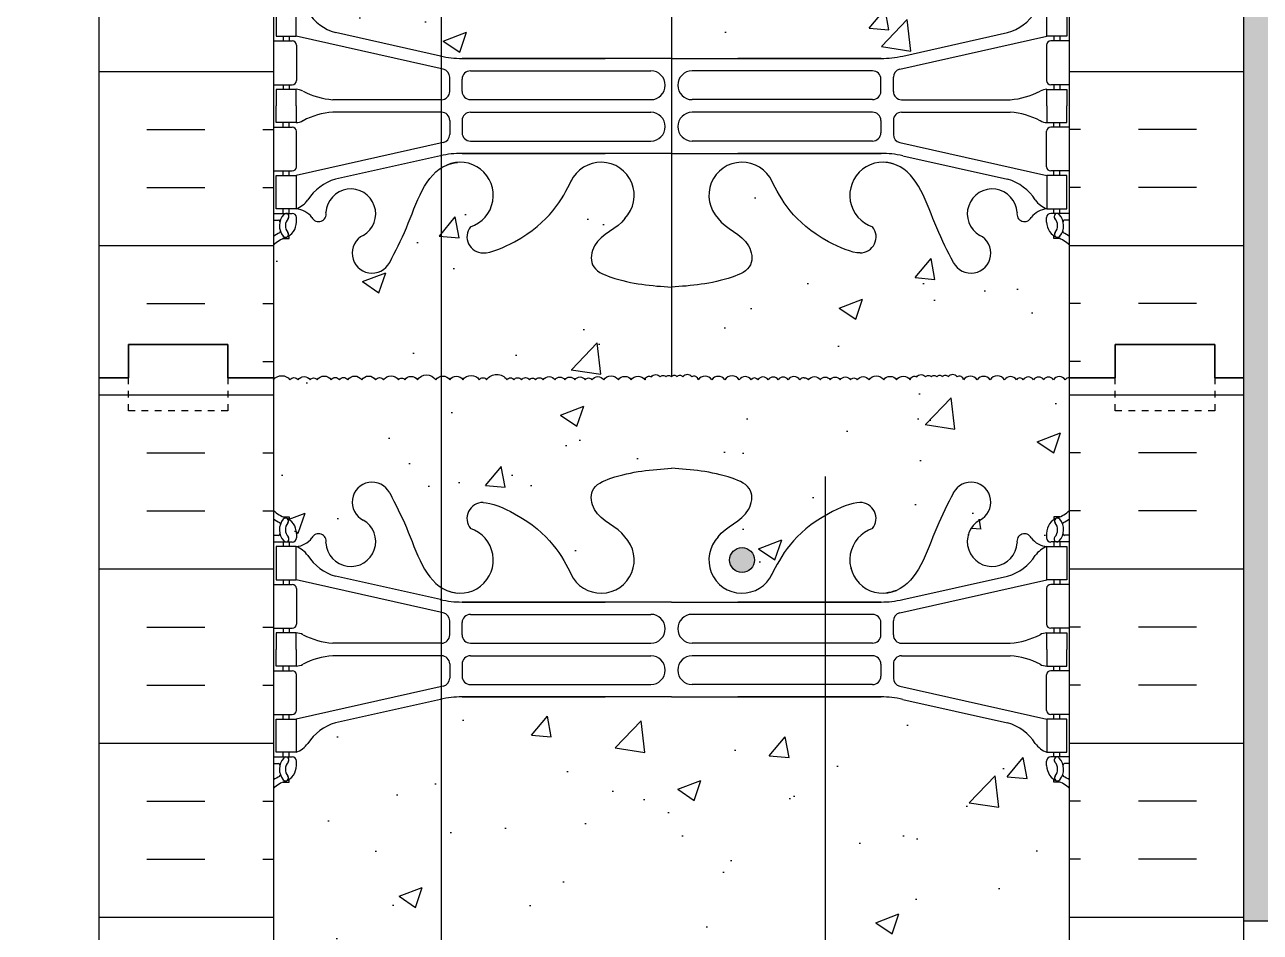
# Model space of a CAD drawing. Header units: inches. Extents: x 104.4 to 159.1, y -9.8 to 61.
# Drawn here: x 123.21 to 141.84, y 33.69 to 47.37 of the extents above; entities that cross this region are included whole.
import ezdxf

# ---------------------------------------------------------------- set-up
doc = ezdxf.new("R2010")
doc.units = ezdxf.units.IN
doc.header["$LTSCALE"] = 0.5
doc.header["$MEASUREMENT"] = 0
doc.linetypes.add('DASHED2', pattern=[0.375, 0.25, -0.125])
for name, color, linetype in [('HATCH', 12, 'Continuous'), ('line25', 2, 'Continuous'), ('LINE3', 3, 'Continuous'), ('LINE50', 5, 'Continuous'), ('LINE9', 9, 'Continuous'), ('TEXT', 4, 'Continuous'), ('Web_Edge', 9, 'Continuous')]:
    doc.layers.add(name, color=color, linetype=linetype)

# ---------------------------------------------------------------- blocks, each defined once
blk = doc.blocks.new('12-inch Hinge Pin Web')
at = {"layer": 'Web_Edge'}
for p, q in [((352.339, 197.85), (350.758, 198.203)), ((359.308, 197.85), (360.889, 198.203)), ((349.823, 198.078), (350.107, 198.078)), ((349.969, 198.148), (349.969, 198.078)), ((350.059, 198.148), (350.059, 198.078)), ((352.382, 197.652), (350.164, 198.148)), ((350.169, 198.016), (350.169, 197.481)), ((359.265, 197.652), (361.482, 198.148)), ((361.477, 198.016), (361.477, 197.481)), ((361.823, 198.078), (361.54, 198.078)), ((361.587, 198.148), (361.587, 198.078)), ((361.677, 198.148), (361.677, 198.078)), ((352.666, 197.814), (354.823, 197.814)), ((355.823, 197.814), (352.666, 197.814)), ((355.823, 197.814), (358.981, 197.814)), ((358.981, 197.814), (356.823, 197.814)), ((352.792, 197.627), (355.511, 197.627)), ((358.855, 197.627), (356.135, 197.627)), ((352.48, 197.317), (352.48, 197.53)), ((352.667, 197.318), (352.667, 197.502)), ((358.98, 197.318), (358.98, 197.502)), ((359.167, 197.317), (359.167, 197.53)), ((349.823, 197.418), (350.107, 197.418)), ((349.969, 197.418), (349.969, 197.348)), ((350.059, 197.418), (350.059, 197.348)), ((361.823, 197.418), (361.54, 197.418)), ((361.587, 197.418), (361.587, 197.348)), ((361.677, 197.418), (361.677, 197.348)), ((352.355, 197.192), (350.717, 197.192)), ((352.792, 197.193), (355.511, 197.193)), ((358.855, 197.193), (356.135, 197.193)), ((359.292, 197.192), (360.93, 197.192)), ((352.355, 197.004), (350.717, 197.004)), ((352.48, 196.879), (352.48, 196.667)), ((352.667, 196.878), (352.667, 196.694)), ((352.792, 197.003), (355.511, 197.003)), ((358.855, 197.003), (356.135, 197.003)), ((358.98, 196.878), (358.98, 196.694)), ((359.167, 196.879), (359.167, 196.667)), ((359.292, 197.004), (360.93, 197.004)), ((349.823, 196.778), (350.107, 196.778)), ((349.969, 196.778), (349.969, 196.848)), ((350.059, 196.778), (350.059, 196.848)), ((350.169, 196.181), (350.169, 196.716)), ((361.477, 196.181), (361.477, 196.716)), ((361.823, 196.778), (361.54, 196.778)), ((361.587, 196.778), (361.587, 196.848)), ((361.677, 196.778), (361.677, 196.848)), ((352.382, 196.545), (350.164, 196.048)), ((352.792, 196.569), (355.511, 196.569)), ((358.855, 196.569), (356.135, 196.569)), ((359.265, 196.545), (361.482, 196.048)), ((352.339, 196.347), (350.758, 195.994)), ((352.666, 196.383), (354.823, 196.383)), ((355.823, 196.383), (352.666, 196.383)), ((355.823, 196.383), (358.981, 196.383)), ((358.981, 196.383), (356.823, 196.383)), ((359.308, 196.347), (360.889, 195.994)), ((349.823, 196.118), (350.107, 196.118)), ((349.969, 196.048), (349.969, 196.118)), ((350.059, 196.048), (350.059, 196.118)), ((361.823, 196.118), (361.54, 196.118)), ((361.587, 196.048), (361.587, 196.118)), ((361.677, 196.048), (361.677, 196.118)), ((349.823, 195.478), (350.107, 195.478)), ((349.823, 195.378), (349.901, 195.378)), ((349.969, 195.478), (349.969, 195.548)), ((350.059, 195.478), (350.059, 195.548)), ((350.169, 195.348), (350.169, 195.416)), ((361.477, 195.348), (361.477, 195.416)), ((361.823, 195.478), (361.54, 195.478)), ((361.587, 195.478), (361.587, 195.548)), ((361.677, 195.478), (361.677, 195.548)), ((361.823, 195.378), (361.746, 195.378)), ((349.969, 195.099), (350.059, 195.099)), ((350.059, 195.099), (350.059, 195.141)), ((361.587, 195.099), (361.587, 195.141)), ((361.677, 195.099), (361.587, 195.099))]:
    blk.add_line(p, q, dxfattribs=at)
for points in [[(349.864, 198.148), (350.164, 198.148), (350.164, 198.648), (349.864, 198.648)], [(361.782, 198.148), (361.482, 198.148), (361.482, 198.648), (361.782, 198.648)], [(349.864, 196.048), (350.164, 196.048), (350.164, 195.548), (349.864, 195.548)], [(361.782, 196.048), (361.482, 196.048), (361.482, 195.548), (361.782, 195.548)]]:
    blk.add_lwpolyline(points, close=True, dxfattribs=at)
for points in [[(350.164, 197.098), (350.164, 197.348), (349.864, 197.348), (349.864, 197.098)], [(361.482, 197.098), (361.482, 197.348), (361.782, 197.348), (361.782, 197.098)], [(350.164, 197.098), (350.164, 196.848), (349.864, 196.848), (349.864, 197.098)], [(361.482, 197.098), (361.482, 196.848), (361.782, 196.848), (361.782, 197.098)]]:
    blk.add_lwpolyline(points, dxfattribs=at)
for centre, radius, start, end in [((350.965, 198.917), 0.743, 212.7919, 253.8107), ((360.682, 198.917), 0.743, 286.1893, 327.2081), ((350.107, 198.016), 0.0625, 0, 90), ((361.54, 198.016), 0.0625, 90, 180), ((352.666, 199.314), 1.5, 257.4135, 270), ((358.981, 199.314), 1.5, 270, 282.5865), ((352.355, 197.53), 0.125, 0, 77.3767), ((352.792, 197.502), 0.125, 90, 180), ((355.511, 197.41), 0.217, 270, 90), ((356.135, 197.41), 0.217, 90, 270), ((358.855, 197.502), 0.125, 0, 90), ((359.292, 197.53), 0.125, 102.6233, 180), ((350.107, 197.481), 0.0625, 270, 0), ((361.54, 197.481), 0.0625, 180, 270), ((350.16, 197.13), 0.219, 60.4937, 88.92), ((350.806, 198.359), 1.17, 242.6365, 265.6505), ((352.355, 197.317), 0.125, 270, 0), ((352.792, 197.318), 0.125, 180, 270), ((358.855, 197.318), 0.125, 270, 360), ((359.292, 197.317), 0.125, 180, 270), ((360.841, 198.359), 1.17, 274.3495, 297.3635), ((361.487, 197.13), 0.219, 91.08, 119.5063), ((350.16, 197.067), 0.219, 271.08, 299.5063), ((350.806, 195.837), 1.17, 94.3495, 117.3635), ((352.355, 196.879), 0.125, 0, 90), ((352.792, 196.878), 0.125, 90, 180), ((355.511, 196.786), 0.217, 270, 90), ((356.135, 196.786), 0.217, 90, 270), ((358.855, 196.878), 0.125, 0, 90), ((359.292, 196.879), 0.125, 90, 180), ((360.841, 195.837), 1.17, 62.6365, 85.6505), ((361.487, 197.067), 0.219, 240.4937, 268.92), ((350.107, 196.716), 0.0625, 0, 90), ((352.792, 196.694), 0.125, 180, 270), ((358.855, 196.694), 0.125, 270, 0), ((361.54, 196.716), 0.0625, 90, 180), ((352.355, 196.667), 0.125, 282.6233, 0), ((359.292, 196.667), 0.125, 180, 257.3767), ((352.666, 194.883), 1.5, 90, 102.5865), ((358.981, 194.883), 1.5, 77.4135, 90), ((350.107, 196.181), 0.0625, 270, 0), ((352.636, 195.75), 0.5, 288.2063, 113.7861), ((354.761, 195.75), 0.5, 315.8125, 155.181), ((356.886, 195.75), 0.5, 24.819, 224.1875), ((359.011, 195.75), 0.5, 66.2139, 251.7937), ((361.54, 196.181), 0.0625, 180, 270), ((350.965, 195.28), 0.743, 106.1893, 147.2081), ((360.682, 195.28), 0.743, 32.7919, 73.8107), ((350.989, 195.472), 0.375, 300.1325, 177.0763), ((360.657, 195.472), 0.375, 2.9237, 239.8675), ((350.042, 195.891), 0.364, 289.6613, 325.0225), ((361.605, 195.891), 0.364, 214.9775, 250.3387), ((349.902, 195.359), 0.0196, 344.5099, 90.5968), ((350.163, 195.294), 0.25, 137.5391, 219.8855), ((350.012, 195.432), 0.045, 317.5391, 137.5391), ((350.163, 195.294), 0.16, 137.5391, 219.9999), ((350.107, 195.416), 0.0625, 360, 90), ((350.127, 195.199), 0.352, 38.4669, 83.8709), ((350.504, 195.467), 0.113, 205.9431, 12.1844), ((361.143, 195.467), 0.113, 167.8156, 334.0569), ((361.52, 195.199), 0.352, 96.1291, 141.5331), ((361.54, 195.416), 0.0625, 90, 180), ((361.635, 195.432), 0.045, 42.4609, 222.4609), ((361.484, 195.294), 0.16, 320.0001, 42.4609), ((361.484, 195.294), 0.25, 320.1145, 42.4609), ((361.745, 195.359), 0.0196, 89.4032, 195.4901), ((349.907, 195.204), 0.021, 296.0043, 16.536), ((350.005, 195.163), 0.045, 220.8121, 38.552), ((349.919, 195.348), 0.25, 289.4712, 360), ((352.982, 195.125), 0.242, 141.7673, 270), ((358.665, 195.125), 0.242, 270, 38.2327), ((361.727, 195.348), 0.25, 180, 250.5288), ((361.641, 195.163), 0.045, 141.448, 319.1879), ((361.74, 195.204), 0.021, 163.464, 243.9957), ((350.169, 194.641), 0.6, 114.9252, 125.2168), ((350.169, 194.641), 0.5, 109.4712, 133.7891), ((351.309, 194.878), 0.3, 116.0575, 332.403), ((360.337, 194.878), 0.3, 207.597, 63.9425), ((361.477, 194.641), 0.5, 46.2109, 70.5288), ((361.477, 194.641), 0.6, 54.7832, 65.0748)]:
    blk.add_arc(centre, radius, start, end, dxfattribs=at)
for points in [[(352.667, 197.323), (352.667, 197.497)], [(358.98, 197.323), (358.98, 197.497)], [(352.667, 196.873), (352.667, 196.699)], [(358.98, 196.873), (358.98, 196.699)]]:
    blk.add_open_spline(points, degree=1, dxfattribs=at)
for points, knots in [([(351.575, 194.739), (351.661, 194.906), (351.914, 195.396), (352.128, 196.145), (352.538, 196.24), (352.595, 196.248)], [0, 0, 0, 0, 0.579211, 1.703896, 1.875321, 1.875321, 1.875321, 1.875321]), ([(360.072, 194.739), (359.986, 194.906), (359.733, 195.396), (359.519, 196.145), (359.109, 196.24), (359.052, 196.248)], [0, 0, 0, 0, 0.579211, 1.703896, 1.875321, 1.875321, 1.875321, 1.875321]), ([(352.982, 194.883), (353.103, 194.881), (353.937, 195.239), (354.176, 195.695), (354.317, 195.979)], [0.038125, 0.038125, 0.038125, 0.038125, 0.320663, 1.258119, 1.258119, 1.258119, 1.258119]), ([(358.665, 194.883), (358.544, 194.881), (357.71, 195.239), (357.471, 195.695), (357.33, 195.979)], [0.038125, 0.038125, 0.038125, 0.038125, 0.320663, 1.258119, 1.258119, 1.258119, 1.258119]), ([(355.119, 195.401), (355.012, 195.238), (354.652, 195.148), (354.575, 194.652), (355.123, 194.416), (355.527, 194.388), (355.823, 194.367)], [0.229407, 0.229407, 0.229407, 0.229407, 0.844432, 1.128849, 1.464331, 2.389004, 2.389004, 2.389004, 2.389004]), ([(356.527, 195.401), (356.635, 195.238), (356.995, 195.148), (357.072, 194.652), (356.524, 194.416), (356.12, 194.388), (355.823, 194.367)], [0.229407, 0.229407, 0.229407, 0.229407, 0.844432, 1.128849, 1.464331, 2.389004, 2.389004, 2.389004, 2.389004])]:
    blk.add_open_spline(points, degree=3, knots=knots, dxfattribs=at)

msp = doc.modelspace()

# ---------------------------------------------------------------- hatches: boundary and pattern name
at = {"layer": 'HATCH'}
h = msp.add_hatch(dxfattribs=at)
h.set_pattern_fill('INSUL', color=256, scale=7, style=0)
h.set_pattern_definition([(0, (-2799.1993, -354.9646), (0, 2.625), []), (0, (-2799.1993, -354.0896), (0, 2.625), [0.875, -0.875]), (0, (-2799.1993, -353.2146), (0, 2.625), [0.875, -0.875])])
h.paths.add_polyline_path([(124.337, 42.045), (124.775, 42.045), (124.775, 42.545), (126.275, 42.545), (126.275, 42.045), (126.962, 42.045), (126.962, 60.045), (126.275, 60.045), (126.275, 60.545), (124.775, 60.545), (124.775, 60.045), (124.337, 60.045)])
h = msp.add_hatch(dxfattribs=at)
h.set_pattern_fill('INSUL', color=256, scale=7, style=0)
h.set_pattern_definition([(180, (3065.124, -354.9646), (0, 2.625), []), (180, (3065.124, -354.0896), (0, 2.625), [0.875, -0.875]), (180, (3065.124, -353.2146), (0, 2.625), [0.875, -0.875])])
h.paths.add_polyline_path([(141.587, 42.045), (141.15, 42.045), (141.15, 42.545), (139.65, 42.545), (139.65, 42.045), (138.962, 42.045), (138.962, 60.045), (139.65, 60.045), (139.65, 60.545), (141.15, 60.545), (141.15, 60.045), (141.587, 60.045)])
h = msp.add_hatch(dxfattribs=at)
h.set_pattern_fill('AR-SAND', color=256, scale=0.25, style=0)
h.set_pattern_definition([(37.5, (84.2863, 4.79077), (-0.0157483, 0.481706), [0, -0.38, 0, -0.425, 0, -0.40625]), (7.5, (84.2863, 4.7908), (0.442444, 0.7055365), [0, -0.205, 0, -0.3425, 0, -0.13125]), (327.5, (83.9788, 4.79077), (0.7785355, 0.0014148), [0, -0.125, 0, -0.45, 0, -0.5875]), (317.5, (83.9788, 4.7908), (0.7515317, 0.219419), [0, -0.0625, 0, -0.295, 0, -0.3375])])
h.paths.add_polyline_path([(142.087, 60.045), (141.587, 60.045), (141.587, 42.045), (141.587, 33.857), (142.087, 33.857)])
h = msp.add_hatch(dxfattribs=at)
h.set_pattern_fill('AR-CONC', color=256, scale=0.5)
h.paths.add_polyline_path([(129.497, 55.201, 0.003341), (129.478, 55.197), (127.897, 54.844, 0.180914), (127.479, 54.533, -0.155529), (127.303, 54.399), (127.198, 54.399), (127.198, 54.329), (127.246, 54.329, -0.414214), (127.308, 54.266), (127.308, 54.199, -0.249069), (127.198, 53.992), (127.198, 53.95), (127.108, 53.95, 0.088416), (126.962, 53.853), (126.962, 48.237, 0.088416), (127.108, 48.14), (127.198, 48.14), (127.198, 48.098, -0.249069), (127.308, 47.891), (127.308, 47.824, -0.414214), (127.246, 47.761), (127.198, 47.761), (127.198, 47.691), (127.303, 47.691, -0.155529), (127.479, 47.557, 0.180914), (127.897, 47.246), (129.478, 46.893, 0.003341), (129.497, 46.889)])
h.paths.add_polyline_path([(132.962, 55.233), (129.804, 55.233, 0.051624), (129.497, 55.201), (129.497, 46.889, 0.051624), (129.804, 46.857), (131.962, 46.857), (132.962, 46.857)])
h.paths.add_polyline_path([(138.962, 53.853, 0.088416), (138.816, 53.95), (138.726, 53.95), (138.726, 53.992, -0.249069), (138.616, 54.199), (138.616, 54.266, -0.414214), (138.679, 54.329), (138.726, 54.329), (138.726, 54.399), (138.621, 54.399, -0.155529), (138.446, 54.533, 0.180914), (138.028, 54.844), (136.447, 55.197, 0.054974), (136.12, 55.233), (133.962, 55.233), (132.962, 55.233), (132.962, 46.857), (132.962, 46.857), (136.12, 46.857, 0.054974), (136.447, 46.893), (138.028, 47.246, 0.180914), (138.446, 47.557, -0.155529), (138.621, 47.691), (138.726, 47.691), (138.726, 47.761), (138.679, 47.761, -0.414214), (138.616, 47.824), (138.616, 47.891, -0.249069), (138.726, 48.098), (138.726, 48.14), (138.816, 48.14, 0.088416), (138.962, 48.237)])
h.paths.add_polyline_path([(129.497, 37.201, 0.003341), (129.478, 37.197), (127.897, 36.844, 0.180914), (127.479, 36.533, -0.155529), (127.303, 36.399), (127.198, 36.399), (127.198, 36.329), (127.246, 36.329, -0.414214), (127.308, 36.266), (127.308, 36.199, -0.249069), (127.198, 35.992), (127.198, 35.95), (127.108, 35.95, 0.088416), (126.962, 35.853), (126.962, 30.237, 0.088416), (127.108, 30.14), (127.198, 30.14), (127.198, 30.098, -0.249069), (127.308, 29.891), (127.308, 29.824, -0.414214), (127.246, 29.761), (127.198, 29.761), (127.198, 29.691), (127.303, 29.691, -0.155529), (127.479, 29.557, 0.180914), (127.897, 29.246), (129.478, 28.893, 0.003341), (129.497, 28.889)])
h.paths.add_polyline_path([(135.279, 37.233), (132.962, 37.233), (129.804, 37.233, 0.051624), (129.497, 37.201), (129.497, 28.889, 0.051624), (129.804, 28.857), (132.962, 28.857), (135.279, 28.857)])
h.paths.add_polyline_path([(138.962, 35.853, 0.088416), (138.816, 35.95), (138.726, 35.95), (138.726, 35.992, -0.249069), (138.616, 36.199), (138.616, 36.266, -0.414214), (138.679, 36.329), (138.726, 36.329), (138.726, 36.399), (138.621, 36.399, -0.168672), (138.435, 36.548, 0.17445), (138.028, 36.844), (136.447, 37.197, 0.054974), (136.12, 37.233), (135.279, 37.233), (135.279, 28.857), (136.12, 28.857, 0.054974), (136.447, 28.893), (138.028, 29.246, 0.17445), (138.435, 29.542, -0.168672), (138.621, 29.691), (138.726, 29.691), (138.726, 29.761), (138.679, 29.761, -0.414214), (138.616, 29.824), (138.616, 29.891, -0.028911), (138.618, 29.92), (136.087, 29.92), (135.587, 30.42), (135.587, 31.545), (136.087, 32.045), (138.962, 32.045)])
h = msp.add_hatch(dxfattribs=at)
h.set_pattern_fill('AR-CONC', color=256, scale=0.5)
edge = h.paths.add_edge_path()
edge.add_spline(control_points=[(129.497, 45.212), (129.226, 45.047), (129.039, 44.412), (128.8, 43.949), (128.714, 43.782)], knot_values=[0, 0, 0, 0, 1.032756, 1.611967, 1.611967, 1.611967, 1.611967], degree=3, periodic=0)
edge.add_arc((128.448, 43.921), 0.3, 116.0575, 333.0154, ccw=False)
edge.add_arc((128.128, 44.515), 0.375, 300.1325, 537.0763)
edge.add_arc((127.643, 44.51), 0.113, -154.0569, 12.1844, ccw=False)
edge.add_arc((127.266, 44.242), 0.352, 38.4669, 83.8709)
edge.add_line((127.303, 44.591), (127.198, 44.591))
edge.add_line((127.198, 44.591), (127.198, 44.521))
edge.add_line((127.198, 44.521), (127.246, 44.521))
edge.add_arc((127.246, 44.459), 0.0625, 0, 90, ccw=False)
edge.add_line((127.308, 44.459), (127.308, 44.391))
edge.add_arc((127.058, 44.391), 0.25, 304.0558, 360, ccw=False)
edge.add_line((127.198, 44.184), (127.198, 44.142))
edge.add_line((127.198, 44.142), (127.108, 44.142))
edge.add_arc((127.308, 43.684), 0.5, 113.5782, 133.7891)
edge.add_line((126.962, 44.045), (126.962, 42.779))
edge.add_line((126.962, 42.779), (128.439, 42.779))
edge.add_line((128.439, 42.779), (129.497, 42.779))
edge.add_line((129.497, 42.779), (129.497, 45.212))
h.paths.add_polyline_path([(129.497, 42.779), (128.439, 42.779), (126.962, 42.779), (126.962, 42.045), (126.962, 42.015, -0.484838), (127.211, 42.015, -0.520567), (127.332, 42.015, -0.520567), (127.516, 42.015, -0.520567), (127.62, 42.015, -0.520567), (127.83, 42.015, -0.520567), (127.956, 42.015, -0.520567), (128.082, 42.015, -0.520567), (128.292, 42.015, -0.520567), (128.502, 42.015, -0.520567), (128.623, 42.015, -0.520567), (128.848, 42.015, -0.520567), (128.943, 42.015, -0.520567), (129.131, 42.015, -0.520567), (129.409, 42.015, -0.209108), (129.497, 42.069)])
edge = h.paths.add_edge_path()
edge.add_spline(control_points=[(132.962, 43.41), (132.666, 43.431), (132.262, 43.459), (131.714, 43.695), (131.791, 44.191), (132.151, 44.281), (132.258, 44.444)], knot_values=[0.229407, 0.229407, 0.229407, 0.229407, 1.154076, 1.489558, 1.773975, 2.389, 2.389, 2.389, 2.389], degree=3, periodic=0)
edge.add_arc((131.9, 44.793), 0.5, 315.8125, 515.181)
edge.add_spline(control_points=[(131.446, 45.003), (131.307, 44.723), (131.061, 44.275), (130.242, 43.924), (130.121, 43.926)], knot_values=[0.038125, 0.038125, 0.038125, 0.038125, 0.95486, 1.237398, 1.237398, 1.237398, 1.237398], degree=3, periodic=0)
edge.add_arc((130.121, 44.168), 0.242, 141.7673, 270, ccw=False)
edge.add_arc((129.775, 44.793), 0.5, 288.2063, 454.7074)
edge.add_spline(control_points=[(129.734, 45.291), (129.677, 45.283), (129.623, 45.27), (129.573, 45.25)], knot_values=[1.703896, 1.703896, 1.703896, 1.703896, 1.875321, 1.875321, 1.875321, 1.875321], degree=3, periodic=0)
edge.add_spline(control_points=[(129.573, 45.25), (129.547, 45.24), (129.521, 45.227), (129.497, 45.212)], knot_values=[1.611967, 1.611967, 1.611967, 1.611967, 1.703896, 1.703896, 1.703896, 1.703896], degree=3, periodic=0)
edge.add_line((129.497, 45.212), (129.497, 42.779))
edge.add_line((129.497, 42.779), (129.497, 42.069))
edge.add_arc((129.514, 41.942), 0.128, 35, 97.7567, ccw=False)
edge.add_arc((129.719, 41.945), 0.122, 35, 145, ccw=False)
edge.add_arc((129.942, 41.929), 0.151, 35, 145, ccw=False)
edge.add_arc((130.12, 41.977), 0.0672, 35, 145, ccw=False)
edge.add_arc((130.329, 41.908), 0.187, 35, 145, ccw=False)
edge.add_arc((130.534, 41.979), 0.064, 35, 145, ccw=False)
edge.add_arc((130.644, 41.975), 0.0705, 35, 145, ccw=False)
edge.add_arc((130.762, 41.973), 0.0737, 35, 145, ccw=False)
edge.add_arc((130.867, 41.984), 0.0544, 35, 145, ccw=False)
edge.add_arc((130.97, 41.975), 0.0705, 35, 145, ccw=False)
edge.add_arc((131.117, 41.953), 0.109, 35, 145, ccw=False)
edge.add_arc((131.279, 41.964), 0.0897, 35, 145, ccw=False)
edge.add_arc((131.429, 41.962), 0.0929, 35, 145, ccw=False)
edge.add_arc((131.584, 41.96), 0.0961, 35, 145, ccw=False)
edge.add_arc((131.712, 41.98), 0.0608, 35, 145, ccw=False)
edge.add_arc((131.851, 41.953), 0.109, 35, 145, ccw=False)
edge.add_arc((132.05, 41.938), 0.134, 35, 145, ccw=False)
edge.add_arc((132.258, 41.947), 0.118, 35, 145, ccw=False)
edge.add_arc((132.457, 41.944), 0.125, 35, 145, ccw=False)
edge.add_arc((132.624, 42.001), 0.0661, 57.9004, 167.9004, ccw=False)
edge.add_arc((132.725, 42.011), 0.0801, 35, 145, ccw=False)
edge.add_arc((132.835, 42.026), 0.0544, 35, 145, ccw=False)
edge.add_arc((132.921, 42.028), 0.0506, 35.0081, 145, ccw=False)
edge.add_line((132.962, 42.057), (132.962, 43.41))
edge = h.paths.add_edge_path()
edge.add_arc((138.616, 43.684), 0.5, 46.2109, 66.4218)
edge.add_line((138.816, 44.142), (138.726, 44.142))
edge.add_line((138.726, 44.142), (138.726, 44.184))
edge.add_arc((138.866, 44.391), 0.25, 180, 235.9442, ccw=False)
edge.add_line((138.616, 44.391), (138.616, 44.459))
edge.add_arc((138.679, 44.459), 0.0625, 90, 180, ccw=False)
edge.add_line((138.679, 44.521), (138.726, 44.521))
edge.add_line((138.726, 44.521), (138.726, 44.591))
edge.add_line((138.726, 44.591), (138.621, 44.591))
edge.add_arc((138.659, 44.242), 0.352, 96.1291, 141.5331)
edge.add_arc((138.282, 44.51), 0.113, 167.8156, 334.0569, ccw=False)
edge.add_arc((137.796, 44.515), 0.375, 2.9237, 239.8675)
edge.add_arc((137.476, 43.921), 0.3, -152.403, 63.9425, ccw=False)
edge.add_spline(control_points=[(137.211, 43.782), (137.125, 43.949), (136.872, 44.439), (136.677, 45.12), (136.351, 45.25)], knot_values=[0, 0, 0, 0, 0.579211, 1.703896, 1.703896, 1.703896, 1.703896], degree=3, periodic=0)
edge.add_spline(control_points=[(136.351, 45.25), (136.302, 45.27), (136.248, 45.283), (136.191, 45.291)], knot_values=[1.703896, 1.703896, 1.703896, 1.703896, 1.875321, 1.875321, 1.875321, 1.875321], degree=3, periodic=0)
edge.add_arc((136.15, 44.793), 0.5, 85.2926, 251.7937)
edge.add_arc((135.803, 44.168), 0.242, -90, 38.2327, ccw=False)
edge.add_spline(control_points=[(135.803, 43.926), (135.683, 43.924), (134.863, 44.275), (134.618, 44.723), (134.479, 45.003)], knot_values=[0.038125, 0.038125, 0.038125, 0.038125, 0.320663, 1.237398, 1.237398, 1.237398, 1.237398], degree=3, periodic=0)
edge.add_arc((134.025, 44.793), 0.5, 24.819, 224.1875)
edge.add_spline(control_points=[(133.666, 44.444), (133.774, 44.281), (134.134, 44.191), (134.211, 43.695), (133.662, 43.459), (133.259, 43.431), (132.962, 43.41)], knot_values=[0.229407, 0.229407, 0.229407, 0.229407, 0.844432, 1.128849, 1.464331, 2.389004, 2.389004, 2.389004, 2.389004], degree=3, periodic=0)
edge.add_line((132.962, 43.41), (132.962, 42.057))
edge.add_arc((133.004, 42.028), 0.0506, 35, 145.0081, ccw=False)
edge.add_arc((133.09, 42.026), 0.0544, 35, 145, ccw=False)
edge.add_arc((133.2, 42.011), 0.0801, 35, 145, ccw=False)
edge.add_arc((133.301, 42.001), 0.0661, 12.0996, 122.0996, ccw=False)
edge.add_arc((133.468, 41.944), 0.125, 35, 145, ccw=False)
edge.add_arc((133.667, 41.947), 0.118, 35, 145, ccw=False)
edge.add_arc((133.874, 41.938), 0.134, 35, 145, ccw=False)
edge.add_arc((134.074, 41.953), 0.109, 35, 145, ccw=False)
edge.add_arc((134.213, 41.98), 0.0608, 35, 145, ccw=False)
edge.add_arc((134.341, 41.96), 0.0961, 35, 145, ccw=False)
edge.add_arc((134.496, 41.962), 0.0929, 35, 145, ccw=False)
edge.add_arc((134.645, 41.964), 0.0897, 35, 145, ccw=False)
edge.add_arc((134.808, 41.953), 0.109, 35, 145, ccw=False)
edge.add_arc((134.955, 41.975), 0.0705, 84.0037, 145, ccw=False)
edge.add_arc((134.97, 41.975), 0.0705, 35, 95.9963, ccw=False)
edge.add_arc((135.117, 41.953), 0.109, 35, 145, ccw=False)
edge.add_arc((135.279, 41.964), 0.0897, 35, 145, ccw=False)
edge.add_arc((135.429, 41.962), 0.0929, 35, 145, ccw=False)
edge.add_arc((135.584, 41.96), 0.0961, 35, 145, ccw=False)
edge.add_arc((135.712, 41.98), 0.0608, 35, 145, ccw=False)
edge.add_arc((135.851, 41.953), 0.109, 35, 145, ccw=False)
edge.add_arc((136.05, 41.938), 0.134, 35, 145, ccw=False)
edge.add_arc((136.258, 41.947), 0.118, 35, 145, ccw=False)
edge.add_arc((136.457, 41.944), 0.125, 35, 145, ccw=False)
edge.add_arc((136.624, 42.001), 0.0661, 57.9004, 167.9004, ccw=False)
edge.add_arc((136.725, 42.011), 0.0801, 35, 145, ccw=False)
edge.add_arc((136.835, 42.026), 0.0544, 35, 145, ccw=False)
edge.add_arc((136.921, 42.028), 0.0506, 35, 145, ccw=False)
edge.add_arc((137.004, 42.028), 0.0506, 35, 145, ccw=False)
edge.add_arc((137.09, 42.026), 0.0544, 35, 145, ccw=False)
edge.add_arc((137.2, 42.011), 0.0801, 35, 145, ccw=False)
edge.add_arc((137.301, 42.001), 0.0661, 12.0996, 122.0996, ccw=False)
edge.add_arc((137.468, 41.944), 0.125, 35, 145, ccw=False)
edge.add_arc((137.667, 41.947), 0.118, 35, 145, ccw=False)
edge.add_arc((137.874, 41.938), 0.134, 35, 145, ccw=False)
edge.add_arc((138.074, 41.953), 0.109, 35, 145, ccw=False)
edge.add_arc((138.213, 41.98), 0.0608, 35, 145, ccw=False)
edge.add_arc((138.341, 41.96), 0.0961, 35, 145, ccw=False)
edge.add_arc((138.496, 41.962), 0.0929, 35, 145, ccw=False)
edge.add_arc((138.645, 41.964), 0.0897, 35, 145, ccw=False)
edge.add_arc((138.808, 41.953), 0.109, 35, 145, ccw=False)
edge.add_arc((138.955, 41.975), 0.0705, 84.0037, 145, ccw=False)
edge.add_line((138.962, 42.045), (138.962, 44.045))
h = msp.add_hatch(dxfattribs=at)
h.set_pattern_fill('INSUL', color=256, scale=7, style=0)
h.set_pattern_definition([(0, (-2799.1993, -372.9646), (0, 2.625), []), (0, (-2799.1993, -372.0896), (0, 2.625), [0.875, -0.875]), (0, (-2799.1993, -371.2146), (0, 2.625), [0.875, -0.875])])
h.paths.add_polyline_path([(124.337, 24.045), (124.775, 24.045), (124.775, 24.545), (126.275, 24.545), (126.275, 24.045), (126.962, 24.045), (126.962, 42.045), (126.275, 42.045), (126.275, 42.545), (124.775, 42.545), (124.775, 42.045), (124.337, 42.045)])
h = msp.add_hatch(dxfattribs=at)
h.set_pattern_fill('INSUL', color=256, scale=7, style=0)
h.set_pattern_definition([(180, (3065.124, -372.9646), (0, 2.625), []), (180, (3065.124, -372.0896), (0, 2.625), [0.875, -0.875]), (180, (3065.124, -371.2146), (0, 2.625), [0.875, -0.875])])
h.paths.add_polyline_path([(138.962, 32.045), (141.587, 32.045), (141.587, 42.045), (141.15, 42.045), (141.15, 42.545), (139.65, 42.545), (139.65, 42.045), (138.962, 42.045)])
h = msp.add_hatch(dxfattribs=at)
h.set_pattern_fill('AR-CONC', color=256, scale=0.5)
edge = h.paths.add_edge_path()
edge.add_arc((129.514, 41.942), 0.128, 97.7567, 145)
edge.add_arc((129.27, 41.918), 0.17, 35, 145)
edge.add_arc((129.037, 41.949), 0.115, 35, 145)
edge.add_arc((128.895, 41.982), 0.0576, 35, 145)
edge.add_arc((128.735, 41.936), 0.138, 35, 145)
edge.add_arc((128.562, 41.973), 0.0737, 35, 145)
edge.add_arc((128.397, 41.942), 0.128, 35, 145)
edge.add_arc((128.187, 41.942), 0.128, 35, 145)
edge.add_arc((128.019, 41.971), 0.0769, 35, 145)
edge.add_arc((127.893, 41.971), 0.0769, 35, 145)
edge.add_arc((127.725, 41.942), 0.128, 35, 145)
edge.add_arc((127.568, 41.979), 0.064, 35, 145)
edge.add_arc((127.424, 41.951), 0.112, 35, 145)
edge.add_arc((127.272, 41.973), 0.0737, 35, 145)
edge.add_arc((127.087, 41.917), 0.159, 38.2683, 141.7317)
edge.add_line((126.962, 42.015), (126.962, 40.045))
edge.add_arc((127.308, 40.406), 0.5, 226.2109, 246.4218)
edge.add_line((127.108, 39.948), (127.198, 39.948))
edge.add_line((127.198, 39.948), (127.198, 39.906))
edge.add_arc((127.058, 39.699), 0.25, 0, 55.9442, ccw=False)
edge.add_line((127.308, 39.699), (127.308, 39.631))
edge.add_arc((127.246, 39.631), 0.0625, -90, 0, ccw=False)
edge.add_line((127.246, 39.569), (127.198, 39.569))
edge.add_line((127.198, 39.569), (127.198, 39.499))
edge.add_line((127.198, 39.499), (127.303, 39.499))
edge.add_arc((127.266, 39.848), 0.352, 276.1291, 321.5331)
edge.add_arc((127.643, 39.58), 0.113, -12.1844, 154.0569, ccw=False)
edge.add_arc((128.128, 39.575), 0.375, 182.9237, 419.8675)
edge.add_arc((128.448, 40.169), 0.3, 27.597, 243.9425, ccw=False)
edge.add_spline(control_points=[(128.714, 40.308), (128.8, 40.141), (129.039, 39.678), (129.226, 39.043), (129.497, 38.878)], knot_values=[0, 0, 0, 0, 0.579211, 1.611967, 1.611967, 1.611967, 1.611967], degree=3, periodic=0)
edge.add_line((129.497, 38.878), (129.497, 42.069))
edge = h.paths.add_edge_path()
edge.add_arc((138.955, 41.975), 0.0705, 84.0037, 145)
edge.add_arc((138.808, 41.953), 0.109, 35, 145)
edge.add_arc((138.645, 41.964), 0.0897, 35, 145)
edge.add_arc((138.496, 41.962), 0.0929, 35, 145)
edge.add_arc((138.341, 41.96), 0.0961, 35, 145)
edge.add_arc((138.213, 41.98), 0.0608, 35, 145)
edge.add_arc((138.074, 41.953), 0.109, 35, 145)
edge.add_arc((137.874, 41.938), 0.134, 35, 145)
edge.add_arc((137.667, 41.947), 0.118, 35, 145)
edge.add_arc((137.468, 41.944), 0.125, 35, 145)
edge.add_arc((137.301, 42.001), 0.0661, 12.0996, 122.0996)
edge.add_arc((137.2, 42.011), 0.0801, 35, 145)
edge.add_arc((137.09, 42.026), 0.0544, 35, 145)
edge.add_arc((137.004, 42.028), 0.0506, 35, 145)
edge.add_arc((136.921, 42.028), 0.0506, 35, 145)
edge.add_arc((136.835, 42.026), 0.0544, 35, 145)
edge.add_arc((136.725, 42.011), 0.0801, 35, 145)
edge.add_arc((136.624, 42.001), 0.0661, 57.9004, 167.9004)
edge.add_arc((136.457, 41.944), 0.125, 35, 145)
edge.add_arc((136.258, 41.947), 0.118, 35, 145)
edge.add_arc((136.05, 41.938), 0.134, 35, 145)
edge.add_arc((135.851, 41.953), 0.109, 35, 145)
edge.add_arc((135.712, 41.98), 0.0608, 35, 145)
edge.add_arc((135.584, 41.96), 0.0961, 35, 145)
edge.add_arc((135.429, 41.962), 0.0929, 35, 145)
edge.add_arc((135.279, 41.964), 0.0897, 35, 145)
edge.add_arc((135.117, 41.953), 0.109, 35, 145)
edge.add_arc((134.97, 41.975), 0.0705, 35, 95.9963)
edge.add_arc((134.955, 41.975), 0.0705, 84.0037, 145)
edge.add_arc((134.808, 41.953), 0.109, 35, 145)
edge.add_arc((134.645, 41.964), 0.0897, 35, 145)
edge.add_arc((134.496, 41.962), 0.0929, 35, 145)
edge.add_arc((134.341, 41.96), 0.0961, 35, 145)
edge.add_arc((134.213, 41.98), 0.0608, 35, 145)
edge.add_arc((134.074, 41.953), 0.109, 35, 145)
edge.add_arc((133.874, 41.938), 0.134, 35, 145)
edge.add_arc((133.667, 41.947), 0.118, 35, 145)
edge.add_arc((133.468, 41.944), 0.125, 35, 145)
edge.add_arc((133.301, 42.001), 0.0661, 12.0996, 122.0996)
edge.add_arc((133.2, 42.011), 0.0801, 35, 145)
edge.add_arc((133.09, 42.026), 0.0544, 35, 145)
edge.add_arc((133.004, 42.028), 0.0506, 35, 145.0081)
edge.add_line((132.962, 42.057), (132.962, 42.057))
edge.add_arc((132.921, 42.028), 0.0506, 35.0081, 145)
edge.add_arc((132.835, 42.026), 0.0544, 35, 145)
edge.add_arc((132.725, 42.011), 0.0801, 35, 145)
edge.add_arc((132.624, 42.001), 0.0661, 57.9004, 167.9004)
edge.add_arc((132.457, 41.944), 0.125, 35, 145)
edge.add_arc((132.258, 41.947), 0.118, 35, 145)
edge.add_arc((132.05, 41.938), 0.134, 35, 145)
edge.add_arc((131.851, 41.953), 0.109, 35, 145)
edge.add_arc((131.712, 41.98), 0.0608, 35, 145)
edge.add_arc((131.584, 41.96), 0.0961, 35, 145)
edge.add_arc((131.429, 41.962), 0.0929, 35, 145)
edge.add_arc((131.279, 41.964), 0.0897, 35, 145)
edge.add_arc((131.117, 41.953), 0.109, 35, 145)
edge.add_arc((130.97, 41.975), 0.0705, 35, 145)
edge.add_arc((130.867, 41.984), 0.0544, 35, 145)
edge.add_arc((130.762, 41.973), 0.0737, 35, 145)
edge.add_arc((130.644, 41.975), 0.0705, 35, 145)
edge.add_arc((130.534, 41.979), 0.064, 35, 145)
edge.add_arc((130.329, 41.908), 0.187, 35, 145)
edge.add_arc((130.12, 41.977), 0.0672, 35, 145)
edge.add_arc((129.942, 41.929), 0.151, 35, 145)
edge.add_arc((129.719, 41.945), 0.122, 35, 145)
edge.add_arc((129.514, 41.942), 0.128, 35, 97.7567)
edge.add_line((129.497, 42.069), (129.497, 38.878))
edge.add_spline(control_points=[(129.497, 38.878), (129.521, 38.863), (129.547, 38.85), (129.573, 38.84)], knot_values=[1.611967, 1.611967, 1.611967, 1.611967, 1.703896, 1.703896, 1.703896, 1.703896], degree=3, periodic=0)
edge.add_spline(control_points=[(129.573, 38.84), (129.623, 38.82), (129.677, 38.807), (129.734, 38.799)], knot_values=[1.703896, 1.703896, 1.703896, 1.703896, 1.875321, 1.875321, 1.875321, 1.875321], degree=3, periodic=0)
edge.add_arc((129.775, 39.297), 0.5, 265.2926, 431.7937)
edge.add_arc((130.121, 39.922), 0.242, 90, 218.2327, ccw=False)
edge.add_spline(control_points=[(130.121, 40.164), (130.242, 40.166), (131.061, 39.815), (131.307, 39.367), (131.446, 39.087)], knot_values=[0.038125, 0.038125, 0.038125, 0.038125, 0.320663, 1.237398, 1.237398, 1.237398, 1.237398], degree=3, periodic=0)
edge.add_arc((131.9, 39.297), 0.5, 204.819, 404.1875)
edge.add_spline(control_points=[(132.258, 39.646), (132.151, 39.809), (131.791, 39.899), (131.714, 40.395), (132.262, 40.631), (132.666, 40.659), (132.962, 40.68)], knot_values=[0.229407, 0.229407, 0.229407, 0.229407, 0.844432, 1.128849, 1.464331, 2.389004, 2.389004, 2.389004, 2.389004], degree=3, periodic=0)
edge.add_spline(control_points=[(132.962, 40.68), (133.259, 40.659), (133.662, 40.631), (134.211, 40.395), (134.134, 39.899), (133.774, 39.809), (133.666, 39.646)], knot_values=[0.229407, 0.229407, 0.229407, 0.229407, 1.15408, 1.489562, 1.773979, 2.389004, 2.389004, 2.389004, 2.389004], degree=3, periodic=0)
edge.add_arc((134.025, 39.297), 0.5, 135.8125, 335.181)
edge.add_spline(control_points=[(134.479, 39.087), (134.614, 39.358), (134.793, 39.687), (135.279, 39.967)], knot_values=[0.350289, 0.350289, 0.350289, 0.350289, 1.237398, 1.237398, 1.237398, 1.237398], degree=3, periodic=0)
edge.add_spline(control_points=[(135.279, 39.967), (135.295, 39.977), (135.469, 40.074), (135.683, 40.166), (135.803, 40.164)], knot_values=[0.038125, 0.038125, 0.038125, 0.038125, 0.067751, 0.350289, 0.350289, 0.350289, 0.350289], degree=3, periodic=0)
edge.add_arc((135.803, 39.922), 0.242, -38.2327, 90, ccw=False)
edge.add_arc((136.15, 39.297), 0.5, 108.2063, 274.7074)
edge.add_spline(control_points=[(136.191, 38.799), (136.248, 38.807), (136.302, 38.82), (136.351, 38.84)], knot_values=[1.703896, 1.703896, 1.703896, 1.703896, 1.875321, 1.875321, 1.875321, 1.875321], degree=3, periodic=0)
edge.add_spline(control_points=[(136.351, 38.84), (136.677, 38.97), (136.872, 39.651), (137.125, 40.141), (137.211, 40.308)], knot_values=[0, 0, 0, 0, 1.124685, 1.703896, 1.703896, 1.703896, 1.703896], degree=3, periodic=0)
edge.add_arc((137.476, 40.169), 0.3, -63.9425, 153.031, ccw=False)
edge.add_arc((137.796, 39.575), 0.375, 120.1325, 357.0763)
edge.add_arc((138.282, 39.58), 0.113, 25.9431, 192.1844, ccw=False)
edge.add_arc((138.659, 39.848), 0.352, 218.4669, 263.8709)
edge.add_line((138.621, 39.499), (138.726, 39.499))
edge.add_line((138.726, 39.499), (138.726, 39.569))
edge.add_line((138.726, 39.569), (138.679, 39.569))
edge.add_arc((138.679, 39.631), 0.0625, 180, 270, ccw=False)
edge.add_line((138.616, 39.631), (138.616, 39.699))
edge.add_arc((138.866, 39.699), 0.25, 124.0558, 180, ccw=False)
edge.add_line((138.726, 39.906), (138.726, 39.948))
edge.add_line((138.726, 39.948), (138.816, 39.948))
edge.add_arc((138.616, 40.406), 0.5, 293.5782, 313.7891)
edge.add_line((138.962, 40.045), (138.962, 42.045))
h.paths.add_polyline_path([(134.212, 39.297, -1), (133.837, 39.297, -1)], flags=16)
at = {"layer": 'LINE3'}
msp.add_hatch(color=256, dxfattribs=at).paths.add_polyline_path([(133.837, 39.297, 1), (134.212, 39.297, 1)])

# ---------------------------------------------------------------- linework, layer by layer
at = {"layer": 'HATCH'}
for points in [[(126.962, 42.015, -0.484838), (127.211, 42.015, -0.520567), (127.332, 42.015, -0.520567), (127.516, 42.015, -0.520567), (127.62, 42.015, -0.520567), (127.83, 42.015, -0.520567), (127.956, 42.015, -0.520567), (128.082, 42.015, -0.520567), (128.292, 42.015, -0.520567), (128.502, 42.015, -0.520567), (128.623, 42.015, -0.520567), (128.848, 42.015, -0.520567), (128.943, 42.015, -0.520567), (129.131, 42.015, -0.520567), (129.409, 42.015, -0.520567), (129.619, 42.015, -0.520567), (129.819, 42.015, -0.520567), (130.065, 42.015, -0.520567), (130.175, 42.015, -0.520567), (130.482, 42.015, -0.520567), (130.587, 42.015, -0.520567), (130.702, 42.015, -0.520567), (130.823, 42.015, -0.520567), (130.912, 42.015, -0.520567), (131.027, 42.015, -0.520567), (131.206, 42.015, -0.520567), (131.353, 42.015, -0.520567), (131.505, 42.015, -0.520567), (131.662, 42.015, -0.520567), (131.762, 42.015, -0.520567), (131.94, 42.015, -0.520567), (132.161, 42.015, -0.520567), (132.355, 42.015, -0.520567), (132.559, 42.015, -0.520567), (132.659, 42.057, -0.520567), (132.79, 42.057, -0.520567), (132.879, 42.057, -0.520567), (132.962, 42.057)], [(134.962, 42.045, 0.272614), (134.897, 42.015, 0.520567), (134.719, 42.015, 0.520567), (134.572, 42.015, 0.520567), (134.42, 42.015, 0.520567), (134.262, 42.015, 0.520567), (134.163, 42.015, 0.520567), (133.984, 42.015, 0.520567), (133.764, 42.015, 0.520567), (133.57, 42.015, 0.520567), (133.365, 42.015, 0.520567), (133.266, 42.057, 0.520567), (133.134, 42.057, 0.520567), (133.045, 42.057, 0.520567), (132.962, 42.057)], [(134.962, 42.045, -0.272614), (135.027, 42.015, -0.520567), (135.206, 42.015, -0.520567), (135.353, 42.015, -0.520567), (135.505, 42.015, -0.520567), (135.662, 42.015, -0.520567), (135.762, 42.015, -0.520567), (135.94, 42.015, -0.520567), (136.161, 42.015, -0.520567), (136.355, 42.015, -0.520567), (136.559, 42.015, -0.520567), (136.659, 42.057, -0.520567), (136.79, 42.057, -0.520567), (136.879, 42.057, -0.520567), (136.962, 42.057)], [(138.962, 42.045, 0.272614), (138.897, 42.015, 0.520567), (138.719, 42.015, 0.520567), (138.572, 42.015, 0.520567), (138.42, 42.015, 0.520567), (138.262, 42.015, 0.520567), (138.163, 42.015, 0.520567), (137.984, 42.015, 0.520567), (137.764, 42.015, 0.520567), (137.57, 42.015, 0.520567), (137.365, 42.015, 0.520567), (137.266, 42.057, 0.520567), (137.134, 42.057, 0.520567), (137.045, 42.057, 0.520567), (136.962, 42.057)]]:
    msp.add_lwpolyline(points, format="xyb", dxfattribs=at)
at = {"layer": 'line25'}
for p, q in [((126.962, 60.045), (126.962, 42.045)), ((138.962, 42.045), (138.962, 60.045)), ((126.962, 42.045), (126.962, 24.045)), ((138.962, 18.42), (138.962, 42.045))]:
    msp.add_line(p, q, dxfattribs=at)
at = {"layer": 'LINE3'}
for p, q in [((132.962, 60.033), (132.962, 42.057)), ((129.497, 22.951), (129.497, 59.865)), ((135.279, 40.554), (135.279, 6.045))]:
    msp.add_line(p, q, dxfattribs=at)
msp.add_circle((134.025, 39.297), 0.188, dxfattribs=at)
at = {"layer": 'LINE50'}
for p, q in [((124.337, 42.045), (124.337, 60.045)), ((141.587, 42.045), (141.587, 60.045)), ((124.337, 24.045), (124.337, 42.045)), ((141.587, 24.045), (141.587, 42.045))]:
    msp.add_line(p, q, dxfattribs=at)
for points in [[(124.337, 42.045), (124.775, 42.045), (124.775, 42.545), (126.275, 42.545), (126.275, 42.045), (126.962, 42.045)], [(126.962, 42.045), (126.275, 42.045), (126.275, 42.545), (124.775, 42.545), (124.775, 42.045), (124.337, 42.045)], [(141.587, 42.045), (141.15, 42.045), (141.15, 42.545), (139.65, 42.545), (139.65, 42.045), (138.962, 42.045)], [(138.962, 42.045), (139.65, 42.045), (139.65, 42.545), (141.15, 42.545), (141.15, 42.045), (141.587, 42.045)]]:
    msp.add_lwpolyline(points, dxfattribs=at)
at = {"layer": 'LINE9'}
msp.add_line((141.587, 33.857), (156.738, 33.857), dxfattribs=at)
at = {"layer": 'LINE9', "linetype": 'DASHED2', "ltscale": 0.15}
for points in [[(126.275, 42.045), (126.275, 42.045), (126.275, 41.545), (124.775, 41.545), (124.775, 42.045), (124.775, 42.045)], [(141.15, 42.045), (141.15, 42.045), (141.15, 41.545), (139.65, 41.545), (139.65, 42.045), (139.65, 42.045)]]:
    msp.add_lwpolyline(points, dxfattribs=at)
at = {"layer": 'TEXT'}
msp.add_lwpolyline([(129.519, 42.779, 0, 0.36, 0), (128.439, 42.779, 0, 0, 0), (117.088, 42.779, 0, 0, 0)], format="xyseb", dxfattribs=at)
at = {"layer": 'Web_Edge'}
for p, q in [((127.108, 39.948), (127.198, 39.948)), ((127.198, 39.948), (127.198, 39.906)), ((138.816, 39.948), (138.726, 39.948)), ((138.726, 39.948), (138.726, 39.906)), ((127.308, 39.699), (127.308, 39.631)), ((138.616, 39.699), (138.616, 39.631)), ((126.962, 39.669), (127.04, 39.669)), ((126.962, 39.569), (127.246, 39.569)), ((127.108, 39.569), (127.108, 39.499)), ((127.198, 39.569), (127.198, 39.499)), ((138.962, 39.569), (138.679, 39.569)), ((138.726, 39.569), (138.726, 39.499)), ((138.816, 39.569), (138.816, 39.499)), ((138.962, 39.669), (138.884, 39.669)), ((126.962, 38.929), (127.246, 38.929)), ((127.108, 38.999), (127.108, 38.929)), ((127.198, 38.999), (127.198, 38.929)), ((129.521, 38.502), (127.303, 38.999)), ((129.478, 38.7), (127.897, 39.053)), ((136.404, 38.502), (138.621, 38.999)), ((136.447, 38.7), (138.028, 39.053)), ((138.962, 38.929), (138.679, 38.929)), ((138.726, 38.999), (138.726, 38.929)), ((138.816, 38.999), (138.816, 38.929)), ((127.308, 38.866), (127.308, 38.331)), ((138.616, 38.866), (138.616, 38.331)), ((129.804, 38.664), (131.962, 38.664)), ((132.962, 38.664), (129.804, 38.664)), ((132.962, 38.664), (136.12, 38.664)), ((136.12, 38.664), (133.962, 38.664)), ((129.619, 38.168), (129.619, 38.38)), ((129.931, 38.478), (132.65, 38.478)), ((135.994, 38.478), (133.274, 38.478)), ((136.306, 38.168), (136.306, 38.38)), ((126.962, 38.269), (127.246, 38.269)), ((127.108, 38.269), (127.108, 38.199)), ((127.198, 38.269), (127.198, 38.199)), ((129.806, 38.169), (129.806, 38.353)), ((136.119, 38.169), (136.119, 38.353)), ((138.962, 38.269), (138.679, 38.269)), ((138.726, 38.269), (138.726, 38.199)), ((138.816, 38.269), (138.816, 38.199)), ((129.494, 38.043), (127.856, 38.043)), ((129.931, 38.044), (132.65, 38.044)), ((135.994, 38.044), (133.274, 38.044)), ((136.431, 38.043), (138.069, 38.043)), ((129.494, 37.855), (127.856, 37.855)), ((129.931, 37.854), (132.65, 37.854)), ((135.994, 37.854), (133.274, 37.854)), ((136.431, 37.855), (138.069, 37.855)), ((126.962, 37.629), (127.246, 37.629)), ((127.108, 37.629), (127.108, 37.699)), ((127.198, 37.629), (127.198, 37.699)), ((129.619, 37.73), (129.619, 37.517)), ((129.806, 37.729), (129.806, 37.545)), ((136.119, 37.729), (136.119, 37.545)), ((136.306, 37.73), (136.306, 37.517)), ((138.962, 37.629), (138.679, 37.629)), ((138.726, 37.629), (138.726, 37.699)), ((138.816, 37.629), (138.816, 37.699)), ((127.308, 37.031), (127.308, 37.566)), ((138.616, 37.031), (138.616, 37.566)), ((129.521, 37.395), (127.303, 36.899)), ((129.931, 37.42), (132.65, 37.42)), ((135.994, 37.42), (133.274, 37.42)), ((136.404, 37.395), (138.621, 36.899)), ((129.478, 37.197), (127.897, 36.844)), ((129.804, 37.233), (131.962, 37.233)), ((132.962, 37.233), (129.804, 37.233)), ((132.962, 37.233), (136.12, 37.233)), ((136.12, 37.233), (133.962, 37.233)), ((136.447, 37.197), (138.028, 36.844)), ((126.962, 36.969), (127.246, 36.969)), ((127.108, 36.899), (127.108, 36.969)), ((127.198, 36.899), (127.198, 36.969)), ((138.962, 36.969), (138.679, 36.969)), ((138.726, 36.899), (138.726, 36.969)), ((138.816, 36.899), (138.816, 36.969)), ((126.962, 36.329), (127.246, 36.329)), ((127.108, 36.329), (127.108, 36.399)), ((127.198, 36.329), (127.198, 36.399)), ((138.962, 36.329), (138.679, 36.329)), ((138.726, 36.329), (138.726, 36.399)), ((138.816, 36.329), (138.816, 36.399)), ((126.962, 36.229), (127.04, 36.229)), ((127.308, 36.199), (127.308, 36.266)), ((138.616, 36.199), (138.616, 36.266)), ((138.962, 36.229), (138.884, 36.229)), ((127.108, 35.95), (127.198, 35.95)), ((127.198, 35.95), (127.198, 35.992)), ((138.726, 35.95), (138.726, 35.992)), ((138.816, 35.95), (138.726, 35.95))]:
    msp.add_line(p, q, dxfattribs=at)
for points in [[(127.003, 38.999), (127.303, 38.999), (127.303, 39.499), (127.003, 39.499)], [(138.921, 38.999), (138.621, 38.999), (138.621, 39.499), (138.921, 39.499)], [(127.003, 36.899), (127.303, 36.899), (127.303, 36.399), (127.003, 36.399)], [(138.921, 36.899), (138.621, 36.899), (138.621, 36.399), (138.921, 36.399)]]:
    msp.add_lwpolyline(points, close=True, dxfattribs=at)
for points in [[(127.303, 37.949), (127.303, 38.199), (127.003, 38.199), (127.003, 37.949)], [(138.621, 37.949), (138.621, 38.199), (138.921, 38.199), (138.921, 37.949)], [(127.303, 37.949), (127.303, 37.699), (127.003, 37.699), (127.003, 37.949)], [(138.621, 37.949), (138.621, 37.699), (138.921, 37.699), (138.921, 37.949)]]:
    msp.add_lwpolyline(points, dxfattribs=at)
for centre, radius, start, end in [((128.448, 40.169), 0.3, 27.597, 243.9425), ((137.476, 40.169), 0.3, 296.0575, 152.403), ((127.308, 40.406), 0.5, 226.2109, 250.5288), ((130.121, 39.922), 0.242, 90, 218.2327), ((135.803, 39.922), 0.242, 321.7673, 90), ((138.616, 40.406), 0.5, 289.4712, 313.7891), ((127.308, 40.406), 0.6, 234.7832, 245.0748), ((127.302, 39.753), 0.25, 140.1145, 222.4609), ((127.046, 39.843), 0.021, 343.464, 63.9957), ((127.144, 39.884), 0.045, 321.448, 139.1879), ((127.058, 39.699), 0.25, 0, 70.5288), ((128.128, 39.575), 0.375, 182.9237, 59.8675), ((137.796, 39.575), 0.375, 120.1325, 357.0763), ((138.866, 39.699), 0.25, 109.4712, 180), ((138.78, 39.884), 0.045, 40.8121, 218.552), ((138.623, 39.753), 0.25, 317.5391, 39.8855), ((138.878, 39.843), 0.021, 116.0043, 196.536), ((138.616, 40.406), 0.6, 294.9252, 305.2168), ((127.04, 39.688), 0.0196, 269.4032, 15.4901), ((127.302, 39.753), 0.16, 140.0001, 222.4609), ((127.643, 39.58), 0.113, 347.8156, 154.0569), ((129.775, 39.297), 0.5, 246.2139, 71.7937), ((136.15, 39.297), 0.5, 108.2063, 293.7861), ((138.282, 39.58), 0.113, 25.9431, 192.1844), ((138.623, 39.753), 0.16, 317.5391, 39.9999), ((138.884, 39.688), 0.0196, 164.5099, 270.5968), ((127.151, 39.615), 0.045, 222.4609, 42.4609), ((127.246, 39.631), 0.0625, 270, 0), ((127.266, 39.848), 0.352, 276.1291, 321.5331), ((127.181, 39.156), 0.364, 34.9775, 70.3387), ((131.9, 39.297), 0.5, 204.819, 44.1875), ((134.025, 39.297), 0.5, 135.8125, 335.181), ((138.659, 39.848), 0.352, 218.4669, 263.8709), ((138.744, 39.156), 0.364, 109.6613, 145.0225), ((138.679, 39.631), 0.0625, 180, 270), ((138.774, 39.615), 0.045, 137.5391, 317.5391), ((128.104, 39.767), 0.743, 212.7919, 253.8107), ((137.821, 39.767), 0.743, 286.1893, 327.2081), ((127.246, 38.866), 0.0625, 0, 90), ((138.679, 38.866), 0.0625, 90, 180), ((129.804, 40.164), 1.5, 257.4135, 270), ((136.12, 40.164), 1.5, 270, 282.5865), ((129.494, 38.38), 0.125, 0, 77.3767), ((129.931, 38.353), 0.125, 90, 180), ((132.65, 38.261), 0.217, 270, 90), ((133.274, 38.261), 0.217, 90, 270), ((135.994, 38.353), 0.125, 0, 90), ((136.431, 38.38), 0.125, 102.6233, 180), ((127.246, 38.331), 0.0625, 270, 0), ((127.299, 37.98), 0.219, 60.4937, 88.92), ((138.625, 37.98), 0.219, 91.08, 119.5063), ((138.679, 38.331), 0.0625, 180, 270), ((127.945, 39.21), 1.17, 242.6365, 265.6505), ((129.494, 38.168), 0.125, 270, 0), ((129.931, 38.169), 0.125, 180, 270), ((135.994, 38.169), 0.125, 270, 360), ((136.431, 38.168), 0.125, 180, 270), ((137.98, 39.21), 1.17, 274.3495, 297.3635), ((127.945, 36.688), 1.17, 94.3495, 117.3635), ((129.494, 37.73), 0.125, 0, 90), ((129.931, 37.729), 0.125, 90, 180), ((132.65, 37.637), 0.217, 270, 90), ((133.274, 37.637), 0.217, 90, 270), ((135.994, 37.729), 0.125, 0, 90), ((136.431, 37.73), 0.125, 90, 180), ((137.98, 36.688), 1.17, 62.6365, 85.6505), ((127.246, 37.566), 0.0625, 0, 90), ((127.299, 37.917), 0.219, 271.08, 299.5063), ((138.625, 37.917), 0.219, 240.4937, 268.92), ((138.679, 37.566), 0.0625, 90, 180), ((129.494, 37.517), 0.125, 282.6233, 0), ((129.931, 37.545), 0.125, 180, 270), ((135.994, 37.545), 0.125, 270, 0), ((136.431, 37.517), 0.125, 180, 257.3767), ((129.804, 35.733), 1.5, 90, 102.5865), ((136.12, 35.733), 1.5, 77.4135, 90), ((127.246, 37.031), 0.0625, 270, 0), ((138.679, 37.031), 0.0625, 180, 270), ((128.104, 36.13), 0.743, 106.1893, 147.2081), ((137.821, 36.13), 0.743, 32.7919, 73.8107), ((127.181, 36.741), 0.364, 289.6613, 325.0225), ((138.744, 36.741), 0.364, 214.9775, 250.3387), ((127.151, 36.283), 0.045, 317.5391, 137.5391), ((127.246, 36.266), 0.0625, 360, 90), ((138.679, 36.266), 0.0625, 90, 180), ((138.774, 36.283), 0.045, 42.4609, 222.4609), ((127.04, 36.209), 0.0196, 344.5099, 90.5968), ((127.302, 36.144), 0.25, 137.5391, 219.8855), ((127.302, 36.144), 0.16, 137.5391, 219.9999), ((127.058, 36.199), 0.25, 289.4712, 360), ((138.866, 36.199), 0.25, 180, 250.5288), ((138.623, 36.144), 0.16, 320.0001, 42.4609), ((138.623, 36.144), 0.25, 320.1145, 42.4609), ((138.884, 36.209), 0.0196, 89.4032, 195.4901), ((127.308, 35.492), 0.6, 114.9252, 125.2168), ((127.308, 35.492), 0.5, 109.4712, 133.7891), ((127.046, 36.055), 0.021, 296.0043, 16.536), ((127.144, 36.013), 0.045, 220.8121, 38.552), ((138.78, 36.013), 0.045, 141.448, 319.1879), ((138.616, 35.492), 0.5, 46.2109, 70.5288), ((138.878, 36.055), 0.021, 163.464, 243.9957), ((138.616, 35.492), 0.6, 54.7832, 65.0748)]:
    msp.add_arc(centre, radius, start, end, dxfattribs=at)
for points, knots in [([(132.258, 39.646), (132.151, 39.809), (131.791, 39.899), (131.714, 40.395), (132.262, 40.631), (132.666, 40.659), (132.962, 40.68)], [0.229407, 0.229407, 0.229407, 0.229407, 0.844432, 1.128849, 1.464331, 2.389004, 2.389004, 2.389004, 2.389004]), ([(133.666, 39.646), (133.774, 39.809), (134.134, 39.899), (134.211, 40.395), (133.662, 40.631), (133.259, 40.659), (132.962, 40.68)], [0.229407, 0.229407, 0.229407, 0.229407, 0.844432, 1.128849, 1.464331, 2.389004, 2.389004, 2.389004, 2.389004]), ([(128.714, 40.308), (128.8, 40.141), (129.053, 39.651), (129.267, 38.902), (129.677, 38.807), (129.734, 38.799)], [0, 0, 0, 0, 0.579211, 1.703896, 1.875321, 1.875321, 1.875321, 1.875321]), ([(137.211, 40.308), (137.125, 40.141), (136.872, 39.651), (136.658, 38.902), (136.248, 38.807), (136.191, 38.799)], [0, 0, 0, 0, 0.579211, 1.703896, 1.875321, 1.875321, 1.875321, 1.875321]), ([(130.121, 40.164), (130.242, 40.166), (131.076, 39.808), (131.315, 39.352), (131.455, 39.068)], [0.038125, 0.038125, 0.038125, 0.038125, 0.320663, 1.258119, 1.258119, 1.258119, 1.258119]), ([(135.803, 40.164), (135.683, 40.166), (134.849, 39.808), (134.61, 39.352), (134.469, 39.068)], [0.038125, 0.038125, 0.038125, 0.038125, 0.320663, 1.258119, 1.258119, 1.258119, 1.258119])]:
    msp.add_open_spline(points, degree=3, knots=knots, dxfattribs=at)
for points in [[(129.806, 38.174), (129.806, 38.348)], [(136.119, 38.174), (136.119, 38.348)], [(129.806, 37.724), (129.806, 37.55)], [(136.119, 37.724), (136.119, 37.55)]]:
    msp.add_open_spline(points, degree=1, dxfattribs=at)

# ---------------------------------------------------------------- block references
msp.add_blockref('12-inch Hinge Pin Web', (-222.861, -150.957), dxfattribs=at)

doc.saveas('drawing.dxf')
